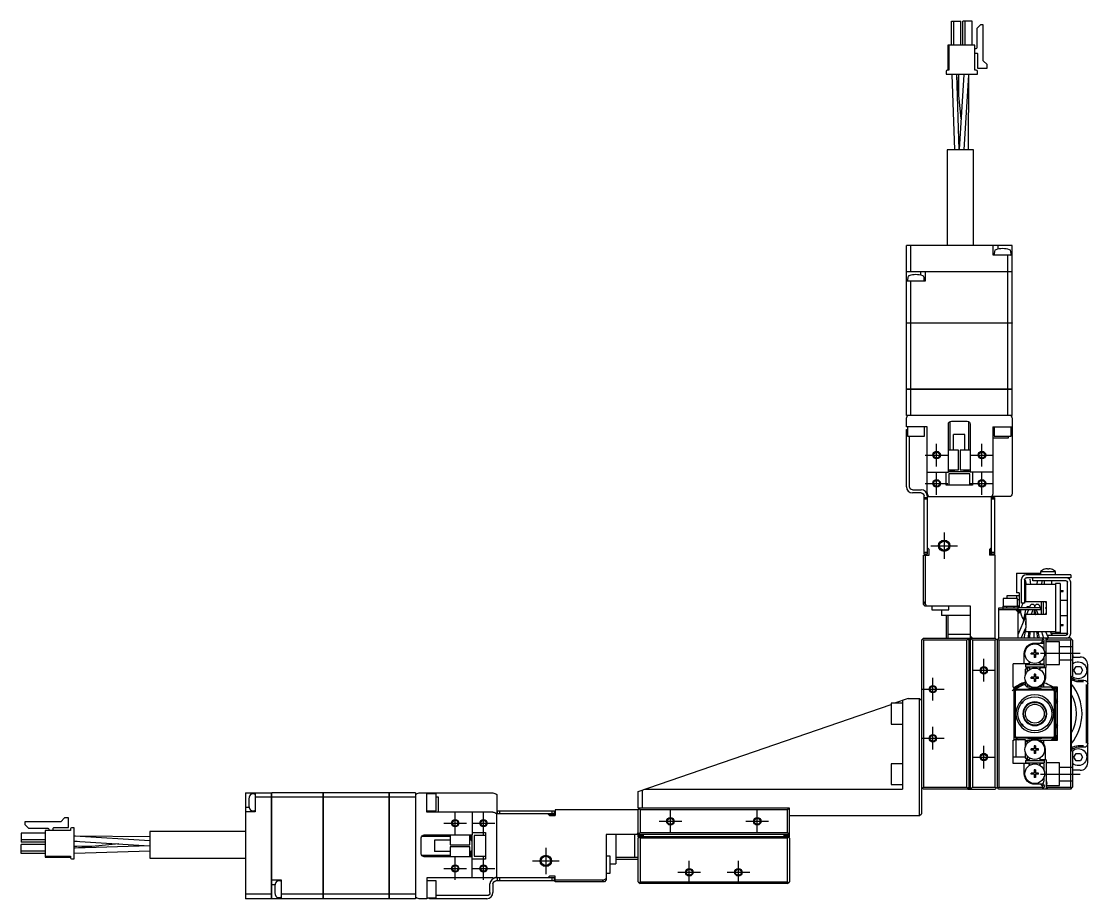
# Model space of a CAD drawing. Extents: x 0 to 1102, y -8 to 887.
# Drawn here: x 575.2 to 857.6, y 330.4 to 562.8 of the extents above; entities that cross this region are included whole.
import ezdxf

# ---------------------------------------------------------------- set-up
doc = ezdxf.new("R2010")
doc.units = 0
doc.header["$LTSCALE"] = 0.5
doc.linetypes.add('CENTER', pattern=[50.8, 31.75, -6.35, 6.35, -6.35])
doc.linetypes.add('DASHED', pattern=[19.05, 12.7, -6.35])
for name, color, linetype in [('MSM_CENTER', 1, 'CENTER'), ('MSM_CONTINUOUS', 7, 'CONTINUOUS'), ('MSM_DASHED', 4, 'DASHED'), ('MSM_NARROW', 5, 'CONTINUOUS')]:
    doc.layers.add(name, color=color, linetype=linetype)

msp = doc.modelspace()

# ---------------------------------------------------------------- linework, layer by layer
at = {"layer": 'MSM_CENTER'}
for p, q in [((817.57, 444.9), (817.57, 450.9)), ((829.57, 444.9), (829.57, 450.9)), ((814.57, 447.9), (820.57, 447.9)), ((826.57, 447.9), (832.57, 447.9)), ((817.57, 437.4), (817.57, 443.4)), ((829.57, 437.4), (829.57, 443.4)), ((814.57, 440.4), (820.57, 440.4)), ((826.57, 440.4), (832.57, 440.4)), ((819.57, 427.4), (819.57, 420.4)), ((816.07, 423.9), (823.07, 423.9)), ((845.07, 395.4), (855.57, 395.4)), ((830.07, 387.9), (830.07, 393.9)), ((827.07, 390.9), (833.07, 390.9)), ((816.57, 382.9), (816.57, 388.9)), ((813.57, 385.9), (819.57, 385.9)), ((816.57, 369.9), (816.57, 375.9)), ((813.57, 372.9), (819.57, 372.9)), ((830.07, 364.9), (830.07, 370.9)), ((827.07, 367.9), (833.07, 367.9)), ((845.07, 363.4), (855.57, 363.4)), ((690.07, 347.4), (690.07, 353.4)), ((697.57, 347.4), (697.57, 353.4)), ((747.07, 347.9), (747.07, 353.9)), ((770.07, 347.9), (770.07, 353.9)), ((687.07, 350.4), (693.07, 350.4)), ((694.57, 350.4), (700.57, 350.4)), ((744.07, 350.9), (750.07, 350.9)), ((767.07, 350.9), (773.07, 350.9)), ((714.07, 343.9), (714.07, 336.9)), ((690.07, 335.4), (690.07, 341.4)), ((697.57, 335.4), (697.57, 341.4)), ((710.57, 340.4), (717.57, 340.4)), ((752.07, 334.4), (752.07, 340.4)), ((765.07, 334.4), (765.07, 340.4)), ((687.07, 338.4), (693.07, 338.4)), ((694.57, 338.4), (700.57, 338.4)), ((749.07, 337.4), (755.07, 337.4)), ((762.07, 337.4), (768.07, 337.4))]:
    msp.add_line(p, q, dxfattribs=at)
at = {"layer": 'MSM_CONTINUOUS'}
for p, q in [((821.54, 556.45), (821.54, 562.8)), ((821.54, 562.8), (823.94, 562.8)), ((822.14, 556.45), (822.14, 562.8)), ((823.94, 556.45), (823.94, 562.8)), ((824.54, 556.45), (824.54, 562.8)), ((826.94, 562.8), (824.54, 562.8)), ((825.14, 556.45), (825.14, 562.8)), ((826.94, 556.45), (826.94, 562.8)), ((829.23, 561.91), (828.23, 560.91)), ((828.23, 560.91), (828.23, 555.78)), ((829.93, 561.91), (829.23, 561.91)), ((829.93, 552.37), (829.93, 561.91)), ((827.67, 556.45), (820.56, 556.45)), ((820.56, 556.45), (820.56, 549.82)), ((820.81, 556.45), (820.81, 549.82)), ((827.67, 549.82), (827.67, 556.45)), ((827.95, 555.5), (827.67, 555.5)), ((827.67, 554.35), (828.27, 554.35)), ((828.42, 554.2), (828.42, 550.35)), ((830.95, 551.35), (829.93, 552.37)), ((830.95, 550.35), (830.95, 551.35)), ((820.1, 549.52), (820.1, 548.8)), ((820.1, 548.8), (828.38, 548.8)), ((820.81, 549.82), (820.4, 549.82)), ((821.62, 548.8), (821.63, 548.69)), ((821.63, 548.69), (822.27, 528.8)), ((822.93, 548.73), (822.92, 548.8)), ((822.95, 548.52), (822.93, 548.8)), ((823.57, 528.8), (822.93, 548.73)), ((824.08, 536.95), (822.95, 548.52)), ((823.43, 548.13), (823.42, 548.8)), ((823.46, 543.28), (823.43, 548.13)), ((824.81, 548.68), (823.57, 528.82)), ((824.81, 548.8), (824.77, 548.02)), ((824.82, 548.8), (824.81, 548.68)), ((824.87, 528.8), (826.11, 548.6)), ((825.97, 528.8), (826.12, 548.47)), ((826.11, 548.6), (826.12, 548.8)), ((826.12, 548.47), (826.12, 548.8)), ((828.08, 549.82), (827.67, 549.82)), ((828.38, 548.8), (828.38, 549.52)), ((828.42, 550.35), (830.95, 550.35)), ((827.34, 528.8), (820.34, 528.8)), ((820.34, 528.8), (820.34, 503.4)), ((827.34, 503.4), (827.34, 528.8)), ((809.57, 496.51), (809.57, 503.4)), ((837.57, 503.4), (809.57, 503.4)), ((810.73, 496.51), (810.73, 503.4)), ((832.57, 500.9), (832.57, 503.4)), ((833.82, 503.4), (833.82, 502.46)), ((837.57, 496.51), (837.57, 503.4)), ((837.57, 500.9), (832.57, 500.9)), ((832.91, 501.88), (832.84, 501.11)), ((836.42, 496.51), (836.42, 500.9)), ((837.3, 501.11), (837.23, 501.88)), ((809.57, 496.51), (837.57, 496.51)), ((809.57, 482.9), (809.57, 496.5)), ((809.57, 496.5), (837.57, 496.5)), ((809.58, 496.5), (809.58, 496.51)), ((809.91, 494.99), (809.84, 494.22)), ((810.74, 496.5), (810.74, 496.51)), ((813.32, 496.5), (813.32, 495.57)), ((814.3, 494.22), (814.23, 494.99)), ((814.57, 496.5), (814.57, 494)), ((836.41, 496.5), (836.41, 496.51)), ((836.42, 482.9), (836.42, 496.5)), ((837.56, 496.5), (837.56, 496.51)), ((837.57, 482.9), (837.57, 496.5)), ((814.57, 494), (809.57, 494)), ((810.73, 482.9), (810.73, 494)), ((809.57, 482.9), (837.57, 482.9)), ((809.57, 465.4), (809.57, 482.89)), ((837.57, 482.89), (809.57, 482.89)), ((809.58, 482.9), (809.58, 482.89)), ((810.73, 465.4), (810.73, 482.89)), ((810.74, 482.9), (810.74, 482.89)), ((836.41, 482.9), (836.41, 482.89)), ((836.42, 465.4), (836.42, 482.89)), ((837.56, 482.9), (837.56, 482.89)), ((837.57, 465.4), (837.57, 482.89)), ((809.57, 465.4), (837.57, 465.4)), ((809.57, 458.4), (809.57, 465.39)), ((837.57, 465.39), (809.57, 465.39)), ((809.58, 465.4), (809.58, 465.39)), ((810.73, 458.4), (810.73, 465.39)), ((810.74, 465.4), (810.74, 465.39)), ((836.41, 465.4), (836.41, 465.39)), ((836.42, 458.4), (836.42, 465.39)), ((837.56, 465.4), (837.56, 465.39)), ((837.57, 458.4), (837.57, 465.39)), ((837.57, 458.4), (809.57, 458.4)), ((809.57, 455.4), (809.57, 457.4)), ((815.07, 455.4), (809.57, 455.4)), ((809.57, 439.5), (809.57, 454.7)), ((809.57, 454.7), (809.82, 454.7)), ((809.82, 455.4), (809.82, 452.9)), ((814.32, 452.9), (814.32, 455.4)), ((815.07, 437.9), (815.07, 455.4)), ((820.67, 443.7), (820.67, 456.1)), ((821.07, 456.79), (821.07, 449.2)), ((821.47, 456.9), (825.67, 456.9)), ((826.07, 449.2), (826.07, 456.79)), ((826.47, 456.1), (826.47, 443.7)), ((832.47, 455.4), (832.47, 437.9)), ((832.47, 455.4), (837.57, 455.4)), ((832.82, 455.4), (832.82, 452.9)), ((837.32, 452.9), (837.32, 455.4)), ((837.57, 457.4), (837.57, 437.9)), ((809.82, 454.2), (809.57, 454.2)), ((809.82, 452.9), (814.32, 452.9)), ((810.37, 439.5), (810.37, 452.9)), ((825.07, 453.4), (822.07, 453.4)), ((822.07, 449.2), (822.07, 453.4)), ((825.07, 449.2), (825.07, 453.4)), ((836.52, 452.4), (832.47, 452.4)), ((832.82, 452.9), (837.32, 452.9)), ((836.52, 452.9), (836.52, 452.4)), ((823.32, 449.2), (820.67, 449.2)), ((823.32, 444), (823.32, 449.2)), ((823.82, 449.2), (823.82, 444)), ((826.47, 449.2), (823.82, 449.2)), ((815.07, 443.4), (820.7, 443.4)), ((820.07, 439.9), (820.07, 443.4)), ((820.67, 444), (823.32, 444)), ((826.45, 443.5), (820.7, 443.5)), ((820.7, 443.4), (820.7, 443.49)), ((820.73, 443.4), (820.7, 443.49)), ((821.07, 444), (821.07, 443.7)), ((821.07, 443.7), (822.07, 443.7)), ((821.07, 443.7), (821.27, 443.5)), ((822.07, 443.7), (822.07, 444)), ((822.44, 443.5), (822.07, 443.7)), ((823.82, 444), (826.47, 444)), ((825.07, 443.7), (824.71, 443.5)), ((825.07, 443.7), (825.07, 444)), ((825.07, 443.7), (826.07, 443.7)), ((825.87, 443.5), (826.07, 443.7)), ((826.07, 443.7), (826.07, 444)), ((826.44, 443.49), (826.42, 443.42)), ((826.44, 443.4), (826.44, 443.49)), ((832.47, 443.4), (826.44, 443.4)), ((827.07, 443.4), (827.07, 439.9)), ((826.32, 442.9), (820.82, 442.9)), ((820.82, 442.9), (820.82, 439.9)), ((826.32, 439.9), (826.32, 442.9)), ((811.17, 438.7), (813.47, 438.7)), ((813.47, 437.9), (811.17, 437.9)), ((827.07, 439.9), (820.07, 439.9)), ((814.27, 421.7), (814.27, 437.1)), ((814.27, 436.7), (815.07, 436.7)), ((815.07, 436.2), (814.27, 436.2)), ((815.07, 437.1), (815.07, 421.7)), ((815.07, 436.9), (832.07, 436.9)), ((832.07, 421.7), (832.07, 436.9)), ((832.07, 436.7), (832.87, 436.7)), ((832.87, 436.2), (832.07, 436.2)), ((837.19, 436.9), (832.09, 436.9)), ((832.87, 436.7), (832.87, 421.7)), ((814.07, 408.4), (814.07, 421.4)), ((814.07, 421.4), (815.57, 421.4)), ((814.27, 422.2), (815.07, 422.2)), ((815.07, 421.7), (814.27, 421.7)), ((814.57, 421.4), (814.57, 408.51)), ((815.07, 423.4), (815.57, 422.9)), ((815.57, 421.4), (815.57, 422.9)), ((831.57, 422.9), (832.07, 423.4)), ((831.57, 422.9), (831.57, 421.4)), ((833.07, 421.4), (831.57, 421.4)), ((831.82, 421.4), (831.82, 423.15)), ((832.07, 422.2), (832.87, 422.2)), ((832.87, 421.7), (832.07, 421.7)), ((833.07, 399.4), (833.07, 421.4)), ((838.76, 416.65), (838.76, 411.45)), ((838.76, 416.65), (845.07, 416.65)), ((853.07, 416.2), (841.27, 416.2)), ((853.07, 415.4), (841.37, 415.4)), ((843.07, 414.6), (843.07, 415.4)), ((845.07, 417.1), (849.07, 417.1)), ((845.07, 417.1), (845.07, 416.2)), ((846.18, 417.67), (846.18, 417.68)), ((846.89, 417.67), (846.89, 417.79)), ((847.25, 417.67), (846.89, 417.67)), ((847.25, 417.79), (847.25, 417.67)), ((847.96, 417.68), (847.96, 417.67)), ((849.07, 416.2), (849.07, 417.1)), ((853.07, 416.2), (853.07, 415.4)), ((840.07, 408.7), (840.07, 415)), ((840.87, 414.9), (840.87, 408.7)), ((841.03, 414.84), (841.24, 413.65)), ((841.07, 413.65), (841.07, 409.15)), ((849.07, 413.65), (841.07, 413.65)), ((842.56, 413.65), (842.31, 415.06)), ((851.87, 414.6), (843.07, 414.6)), ((844.18, 414.6), (844.1, 413.65)), ((845.4, 413.65), (845.49, 414.6)), ((846.07, 414.6), (846.07, 413.7)), ((846.07, 413.7), (848.07, 413.7)), ((846.07, 413.7), (846.12, 413.65)), ((848.02, 413.65), (848.07, 413.7)), ((848.07, 413.7), (848.07, 414.6)), ((849.07, 413.9), (849.07, 400.9)), ((850.27, 413.9), (849.07, 413.9)), ((850.27, 413.9), (850.27, 400.9)), ((852.27, 400.6), (852.27, 414.2)), ((853.07, 400.6), (853.07, 414.2)), ((838.97, 409.9), (835.17, 409.9)), ((835.17, 409.9), (835.17, 407.9)), ((836.19, 410.65), (836.19, 409.9)), ((839.22, 410.65), (836.19, 410.65)), ((838.72, 410.65), (838.72, 409.9)), ((839.47, 411.45), (838.76, 411.45)), ((838.97, 407.9), (838.97, 409.9)), ((839.47, 409.55), (838.97, 409.55)), ((839.47, 411.45), (839.47, 407.4)), ((841.02, 412.23), (841.07, 410.56)), ((850.27, 412.03), (851.07, 412.03)), ((850.27, 411.78), (851.07, 411.78)), ((851.07, 411.78), (851.07, 412.03)), ((814.07, 409.01), (814.57, 408.51)), ((814.57, 407.9), (814.07, 408.4)), ((814.57, 408.51), (814.88, 407.9)), ((826.57, 407.9), (814.57, 407.9)), ((816.32, 407.9), (816.32, 406.9)), ((816.32, 406.9), (820.82, 406.9)), ((818.82, 406.9), (818.82, 405.4)), ((820.82, 406.9), (820.82, 407.9)), ((826.57, 359.4), (826.57, 407.9)), ((834.07, 407.4), (835.07, 407.4)), ((834.07, 399.4), (834.07, 407.4)), ((845.07, 406.9), (834.07, 406.9)), ((835.07, 407.9), (839.07, 407.9)), ((835.07, 407.9), (835.07, 406.9)), ((835.07, 407.4), (839.07, 407.4)), ((836.07, 407.9), (836.07, 407.4)), ((838.07, 407.4), (838.07, 407.9)), ((838.57, 406.9), (839.07, 406.4)), ((839.47, 407.9), (839.07, 407.9)), ((839.07, 407.9), (839.07, 399.4)), ((845.07, 407.4), (839.07, 407.4)), ((839.22, 406.79), (839.07, 406.79)), ((839.47, 406.9), (839.47, 405.99)), ((840.87, 408.7), (840.07, 408.7)), ((841.14, 406.9), (840.39, 403.42)), ((841.07, 409.15), (846.57, 409.15)), ((841.87, 406.9), (841.33, 405.65)), ((842.37, 408.09), (842.08, 407.4)), ((842.64, 405.65), (843.17, 406.9)), ((843.38, 407.4), (843.47, 407.62)), ((843.67, 407.62), (843.76, 407.4)), ((843.97, 406.9), (844.5, 405.65)), ((845.37, 406.68), (844.77, 408.09)), ((845.07, 407.4), (845.07, 406.9)), ((845.37, 405.65), (845.37, 409.15)), ((845.87, 405.65), (845.87, 409.15)), ((846.57, 409.15), (846.57, 405.65)), ((852.27, 409.4), (850.27, 409.4)), ((826.57, 405.4), (818.82, 405.4)), ((820.07, 405.4), (820.07, 399.4)), ((820.57, 405.4), (820.57, 399.4)), ((839.47, 405.99), (839.07, 405.99)), ((841.07, 405.03), (839.07, 400.32)), ((841.07, 405.65), (841.07, 404.65)), ((846.57, 405.65), (841.07, 405.65)), ((841.07, 404.65), (841.17, 404.65)), ((841.17, 403.85), (841.07, 403.85)), ((841.07, 403.85), (841.07, 402.95)), ((841.17, 404.65), (841.17, 402.15)), ((843.5, 405.65), (843.52, 406.54)), ((843.65, 406.37), (843.88, 405.65)), ((850.27, 405.4), (852.27, 405.4)), ((839.98, 399.4), (841.07, 401.96)), ((840.74, 399.4), (841.12, 401.15)), ((841.17, 403.48), (841.07, 403.48)), ((841.17, 403.33), (841.07, 403.33)), ((841.17, 402.95), (841.07, 402.95)), ((841.07, 402.15), (841.07, 401.15)), ((841.07, 402.15), (841.17, 402.15)), ((841.07, 401.15), (849.07, 401.15)), ((841.88, 399.4), (842.03, 401.15)), ((842.21, 401.15), (842.17, 399.4)), ((843.37, 399.4), (843.41, 401.15)), ((844.37, 399.4), (844.12, 401.15)), ((844.4, 401.15), (844.73, 399.4)), ((845.32, 401.15), (845.88, 399.4)), ((846.42, 401.15), (847.07, 399.61)), ((848.07, 400.32), (847.72, 401.15)), ((850.27, 403.03), (851.07, 403.03)), ((850.27, 402.78), (851.07, 402.78)), ((851.07, 402.78), (851.07, 403.03)), ((814.07, 399.4), (813.57, 398.9)), ((813.57, 398.9), (813.57, 352.9)), ((813.82, 399.15), (814.07, 398.9)), ((814.07, 399.4), (825.57, 399.4)), ((814.07, 398.9), (814.07, 359.9)), ((825.57, 398.9), (814.07, 398.9)), ((826.57, 400.4), (820.57, 400.4)), ((826.07, 398.9), (825.57, 399.4)), ((825.57, 398.9), (825.82, 399.15)), ((825.57, 359.9), (825.57, 398.9)), ((825.67, 399.3), (825.87, 399.3)), ((825.77, 399.3), (825.87, 399.4)), ((825.87, 399.4), (833.07, 399.4)), ((826.07, 398.9), (826.07, 359.9)), ((826.17, 398.3), (826.17, 399)), ((826.37, 399.4), (826.37, 398)), ((827.07, 399.4), (826.57, 399.9)), ((826.57, 399.4), (827.07, 398.9)), ((827.07, 398.9), (827.07, 359.9)), ((833.07, 398.9), (827.07, 398.9)), ((833.57, 398.9), (833.07, 399.4)), ((833.07, 398.9), (833.32, 399.15)), ((833.07, 359.9), (833.07, 398.9)), ((833.57, 398.9), (833.82, 399.15)), ((833.57, 398.9), (833.57, 359.9)), ((834.07, 399.4), (833.82, 399.15)), ((833.82, 399.15), (834.07, 398.9)), ((853.07, 399.4), (834.07, 399.4)), ((834.07, 398.9), (834.07, 359.9)), ((845.57, 398.9), (834.07, 398.9)), ((839.27, 400.8), (839.07, 400.8)), ((842.2, 400.8), (842, 400.8)), ((844.46, 400.8), (844.17, 400.8)), ((845.57, 398.6), (845.07, 398.1)), ((845.82, 399.15), (845.57, 399.4)), ((845.57, 398.9), (845.82, 399.15)), ((845.57, 398.6), (845.57, 398.9)), ((845.92, 398.1), (845.57, 398.6)), ((845.82, 399.15), (846.07, 398.9)), ((846.07, 396.02), (846.07, 398.9)), ((846.57, 391.6), (846.57, 399.4)), ((847.07, 399.4), (846.57, 398.9)), ((853.07, 398.9), (846.57, 398.9)), ((847.07, 399.4), (847.07, 400.2)), ((847.07, 400.2), (851.87, 400.2)), ((848.07, 400.7), (852.07, 400.7)), ((848.07, 400.7), (848.07, 400.2)), ((850.27, 400.9), (849.07, 400.9)), ((852.07, 400.26), (852.07, 400.7)), ((853.32, 399.15), (853.07, 399.4)), ((853.07, 398.9), (853.32, 399.15)), ((853.07, 359.9), (853.07, 398.9)), ((853.32, 399.15), (853.57, 398.9)), ((853.57, 398.9), (853.57, 389.4)), ((826.07, 398), (826.37, 398)), ((843.37, 395.45), (842.57, 395.45)), ((842.57, 395.16), (842.57, 395.45)), ((843.1, 395.45), (843.1, 395.16)), ((843.72, 396.3), (843.43, 396.3)), ((843.43, 396.3), (843.43, 395.51)), ((843.72, 395.77), (843.43, 395.77)), ((843.57, 398.1), (846.07, 398.1)), ((843.72, 396.3), (843.72, 395.51)), ((844.57, 395.45), (843.78, 395.45)), ((844.04, 395.45), (844.04, 395.16)), ((844.57, 395.16), (844.57, 395.45)), ((842.02, 392.6), (837.87, 392.6)), ((837.87, 386.4), (837.87, 392.6)), ((840.77, 392.6), (840.77, 395.3)), ((842.02, 392.6), (842.17, 392.86)), ((843.37, 395.16), (842.57, 395.16)), ((843.43, 395.1), (843.43, 394.3)), ((843.43, 394.83), (843.72, 394.83)), ((843.72, 394.3), (843.43, 394.3)), ((843.72, 395.1), (843.72, 394.3)), ((844.57, 395.16), (843.78, 395.16)), ((844.97, 392.86), (845.12, 392.6)), ((845.12, 392.6), (846.07, 392.6)), ((846.07, 392.6), (846.07, 394.59)), ((853.57, 395.1), (853.69, 394.4)), ((853.57, 394.4), (855.57, 394.4)), ((841.07, 392.4), (846.07, 392.4)), ((841.07, 392.4), (841.07, 391.8)), ((841.07, 391.8), (846.07, 391.8)), ((841.07, 391.1), (841.57, 391.6)), ((841.07, 389.62), (841.07, 391.1)), ((841.57, 391.6), (841.57, 390.56)), ((841.57, 391.6), (842.02, 391.6)), ((842.19, 391.31), (842.02, 391.6)), ((843.72, 389.9), (843.43, 389.9)), ((843.43, 389.9), (843.43, 389.11)), ((843.72, 389.9), (843.72, 389.11)), ((845.12, 391.6), (844.99, 391.38)), ((845.12, 391.6), (846.57, 391.6)), ((846.07, 392.4), (846.07, 391.8)), ((846.37, 391.6), (846.37, 388.9)), ((853.92, 390.9), (854.49, 391.9)), ((854.49, 389.9), (853.92, 390.9)), ((854.49, 391.9), (855.65, 391.9)), ((855.65, 389.9), (854.49, 389.9)), ((855.65, 391.9), (856.23, 390.9)), ((856.23, 390.9), (855.65, 389.9)), ((857.57, 366.4), (857.57, 392.4)), ((841.07, 386.9), (841.07, 388.19)), ((841.57, 386.4), (841.07, 386.9)), ((841.57, 387.24), (841.57, 386.4)), ((843.37, 389.05), (842.57, 389.05)), ((842.57, 388.76), (842.57, 389.05)), ((843.37, 388.76), (842.57, 388.76)), ((843.1, 389.05), (843.1, 388.76)), ((843.72, 389.37), (843.43, 389.37)), ((843.43, 388.7), (843.43, 387.9)), ((843.43, 388.43), (843.72, 388.43)), ((843.72, 387.9), (843.43, 387.9)), ((843.72, 388.7), (843.72, 387.9)), ((844.57, 389.05), (843.78, 389.05)), ((844.57, 388.76), (843.78, 388.76)), ((844.04, 389.05), (844.04, 388.76)), ((844.57, 388.76), (844.57, 389.05)), ((845.87, 387.3), (845.87, 386.4)), ((853.57, 389.4), (853.22, 389.05)), ((853.22, 389.05), (853.22, 369.75)), ((855.07, 388.3), (856.57, 388.3)), ((855.07, 387.92), (856.44, 387.92)), ((857.19, 387.17), (857.19, 371.63)), ((837.87, 386.4), (838.07, 386.4)), ((838.07, 372.4), (838.07, 386.4)), ((838.07, 385.1), (838.87, 385.9)), ((838.37, 385.4), (838.37, 373.4)), ((848.57, 385.6), (838.57, 385.6)), ((838.87, 385.9), (848.27, 385.9)), ((842.86, 386.4), (841.57, 386.4)), ((849.57, 386.4), (844.29, 386.4)), ((845.37, 386.4), (845.37, 386.76)), ((848.27, 385.9), (848.57, 385.6)), ((848.77, 385.4), (848.57, 385.6)), ((848.77, 373.4), (848.77, 385.4)), ((848.77, 385.4), (849.07, 385.1)), ((849.07, 385.1), (849.07, 373.7)), ((849.57, 372.4), (849.57, 386.4)), ((738.57, 358.78), (805.57, 381.85)), ((805.57, 382.15), (805.57, 376.65)), ((808.57, 382.15), (805.57, 382.15)), ((810.07, 383.4), (806.44, 382.15)), ((808.57, 382.89), (808.57, 359.4)), ((810.07, 383.4), (813.07, 383.4)), ((813.07, 352.4), (813.07, 383.4)), ((813.07, 383.4), (813.57, 382.9)), ((840.01, 382.15), (840.15, 382.15)), ((840.15, 382.15), (840.37, 382.38)), ((840.15, 382.15), (840.15, 382.32)), ((840.37, 382.57), (840.37, 382.38)), ((842.2, 382.2), (842.13, 382.2)), ((842.2, 382.2), (842.26, 382.27)), ((844.88, 382.27), (844.95, 382.2)), ((845.01, 382.2), (844.95, 382.2)), ((840.61, 380.47), (840.61, 380.46)), ((805.57, 376.65), (808.57, 376.65)), ((840.15, 376.65), (840.01, 376.65)), ((840.15, 376.48), (840.15, 376.65)), ((840.37, 376.43), (840.15, 376.65)), ((840.37, 376.43), (840.37, 376.24)), ((838.87, 372.9), (838.07, 373.7)), ((838.57, 373.2), (848.57, 373.2)), ((848.27, 372.9), (838.87, 372.9)), ((848.57, 373.2), (848.27, 372.9)), ((848.57, 373.2), (848.77, 373.4)), ((849.07, 373.7), (848.77, 373.4)), ((837.87, 372.4), (838.07, 372.4)), ((837.87, 366.2), (837.87, 372.4)), ((841.07, 372.45), (838.07, 372.45)), ((838.57, 372.45), (838.57, 367.95)), ((841.07, 370.62), (841.07, 372.45)), ((841.07, 371.9), (841.57, 372.4)), ((841.57, 372.4), (841.57, 371.56)), ((841.57, 372.4), (842.86, 372.4)), ((843.37, 370.05), (842.57, 370.05)), ((842.57, 369.76), (842.57, 370.05)), ((843.1, 370.05), (843.1, 369.76)), ((843.72, 370.9), (843.43, 370.9)), ((843.43, 370.9), (843.43, 370.11)), ((843.72, 370.37), (843.43, 370.37)), ((843.72, 370.9), (843.72, 370.11)), ((844.57, 370.05), (843.78, 370.05)), ((844.04, 370.05), (844.04, 369.76)), ((844.29, 372.4), (849.57, 372.4)), ((844.57, 369.76), (844.57, 370.05)), ((845.37, 372.05), (845.37, 372.4)), ((845.87, 372.4), (845.87, 371.5)), ((856.44, 370.88), (855.07, 370.88)), ((856.57, 370.5), (855.07, 370.5)), ((837.87, 367.95), (841.07, 367.95)), ((841.07, 367.7), (841.07, 369.19)), ((841.57, 367.2), (841.07, 367.7)), ((841.57, 368.24), (841.57, 367.2)), ((842.02, 367.2), (841.57, 367.2)), ((842.19, 367.5), (842.02, 367.2)), ((843.37, 369.76), (842.57, 369.76)), ((843.43, 369.7), (843.43, 368.9)), ((843.43, 369.43), (843.72, 369.43)), ((843.72, 368.9), (843.43, 368.9)), ((843.72, 369.7), (843.72, 368.9)), ((844.57, 369.76), (843.78, 369.76)), ((845.12, 367.2), (844.99, 367.42)), ((846.57, 367.2), (845.12, 367.2)), ((846.37, 367.2), (846.37, 369.9)), ((846.57, 367.2), (846.57, 359.4)), ((853.22, 369.75), (853.57, 369.4)), ((853.57, 369.4), (853.57, 359.9)), ((853.92, 367.9), (854.49, 368.9)), ((854.49, 366.9), (853.92, 367.9)), ((854.49, 368.9), (855.65, 368.9)), ((855.65, 368.9), (856.23, 367.9)), ((856.23, 367.9), (855.65, 366.9)), ((805.57, 366.15), (805.57, 360.65)), ((808.57, 366.15), (805.57, 366.15)), ((842.02, 366.2), (837.87, 366.2)), ((840.77, 363.5), (840.77, 366.2)), ((841.07, 367), (846.07, 367)), ((841.07, 367), (841.07, 366.4)), ((841.07, 366.4), (846.07, 366.4)), ((842.17, 365.94), (842.02, 366.2)), ((843.72, 364.5), (843.43, 364.5)), ((843.43, 364.5), (843.43, 363.71)), ((843.72, 364.5), (843.72, 363.71)), ((845.12, 366.2), (844.97, 365.94)), ((846.07, 366.2), (845.12, 366.2)), ((846.07, 367), (846.07, 366.4)), ((846.07, 364.22), (846.07, 366.2)), ((855.57, 364.4), (853.57, 364.4)), ((855.65, 366.9), (854.49, 366.9)), ((843.37, 363.65), (842.57, 363.65)), ((842.57, 363.36), (842.57, 363.65)), ((843.37, 363.36), (842.57, 363.36)), ((843.1, 363.65), (843.1, 363.36)), ((843.72, 363.97), (843.43, 363.97)), ((843.43, 363.3), (843.43, 362.5)), ((843.43, 363.03), (843.72, 363.03)), ((843.72, 362.5), (843.43, 362.5)), ((843.72, 363.3), (843.72, 362.5)), ((844.57, 363.65), (843.78, 363.65)), ((844.57, 363.36), (843.78, 363.36)), ((844.04, 363.65), (844.04, 363.36)), ((844.57, 363.36), (844.57, 363.65)), ((846.07, 361.66), (846.07, 362.79)), ((738.57, 354.4), (738.57, 358.78)), ((739.57, 359.13), (739.57, 354.4)), ((740.37, 359.4), (808.57, 359.4)), ((805.57, 360.65), (808.57, 360.65)), ((813.57, 359.9), (814.07, 359.4)), ((814.07, 359.9), (813.82, 359.65)), ((814.07, 359.9), (825.57, 359.9)), ((825.57, 359.4), (814.07, 359.4)), ((825.57, 359.4), (826.07, 359.9)), ((825.82, 359.65), (825.57, 359.9)), ((825.87, 359.5), (825.67, 359.5)), ((825.87, 359.4), (825.77, 359.5)), ((825.87, 359.4), (833.07, 359.4)), ((826.07, 360.8), (826.37, 360.8)), ((826.17, 359.8), (826.17, 360.5)), ((826.37, 359.4), (826.37, 360.8)), ((827.07, 359.9), (826.57, 359.4)), ((827.07, 359.9), (833.07, 359.9)), ((833.32, 359.65), (833.07, 359.9)), ((833.07, 359.4), (833.57, 359.9)), ((834.07, 359.4), (833.57, 359.9)), ((834.07, 359.9), (833.82, 359.65)), ((834.07, 359.9), (845.57, 359.9)), ((853.07, 359.4), (834.07, 359.4)), ((845.87, 360.7), (843.57, 360.7)), ((845.07, 360.7), (845.57, 360.2)), ((845.57, 360.2), (845.89, 360.65)), ((845.57, 359.9), (845.57, 360.2)), ((845.82, 359.65), (845.57, 359.9)), ((845.57, 359.4), (846.07, 359.9)), ((846.07, 360.34), (846.07, 359.9)), ((846.57, 359.9), (853.07, 359.9)), ((846.57, 359.9), (847.07, 359.4)), ((853.32, 359.65), (853.07, 359.9)), ((853.07, 359.4), (853.57, 359.9)), ((634.57, 358.4), (634.57, 330.4)), ((634.57, 358.4), (641.46, 358.4)), ((636.86, 358.13), (636.1, 358.07)), ((637.07, 358.4), (637.07, 353.4)), ((641.46, 357.25), (637.07, 357.25)), ((641.46, 330.4), (641.46, 358.4)), ((641.47, 358.39), (641.46, 358.39)), ((641.47, 357.24), (641.46, 357.24)), ((655.07, 358.4), (641.47, 358.4)), ((641.47, 330.4), (641.47, 358.4)), ((655.07, 357.25), (641.47, 357.25)), ((655.07, 330.4), (655.07, 358.4)), ((655.07, 358.39), (655.08, 358.39)), ((655.07, 357.24), (655.08, 357.24)), ((655.08, 358.4), (655.08, 330.4)), ((672.57, 358.4), (655.08, 358.4)), ((672.57, 357.25), (655.08, 357.25)), ((672.57, 330.4), (672.57, 358.4)), ((672.57, 358.39), (672.58, 358.39)), ((672.57, 357.24), (672.58, 357.24)), ((679.57, 358.4), (672.58, 358.4)), ((672.58, 358.4), (672.58, 330.4)), ((679.57, 357.25), (672.58, 357.25)), ((679.57, 358.4), (679.57, 330.4)), ((680.57, 358.4), (700.07, 358.4)), ((682.57, 353.3), (682.57, 358.4)), ((685.07, 358.15), (682.57, 358.15)), ((685.07, 353.65), (685.07, 358.15)), ((685.07, 357.35), (685.57, 357.35)), ((685.57, 357.35), (685.57, 353.3)), ((701.07, 358.02), (701.07, 352.92)), ((634.57, 354.65), (635.51, 354.65)), ((637.07, 353.4), (634.57, 353.4)), ((636.1, 353.74), (636.86, 353.67)), ((682.57, 353.65), (685.07, 353.65)), ((700.07, 353.3), (682.57, 353.3)), ((694.57, 353.3), (694.57, 347.27)), ((701.27, 352.9), (701.27, 353.7)), ((701.27, 353.7), (716.27, 353.7)), ((701.77, 353.7), (701.77, 352.9)), ((715.77, 352.9), (715.77, 353.7)), ((716.27, 353.7), (716.27, 352.9)), ((716.57, 353.9), (716.57, 352.4)), ((738.57, 353.9), (716.57, 353.9)), ((739.07, 354.4), (738.57, 353.9)), ((778.57, 354.4), (738.57, 354.4)), ((738.57, 346.7), (738.57, 353.9)), ((739.07, 353.9), (738.82, 354.15)), ((739.07, 353.9), (739.07, 347.9)), ((778.07, 353.9), (739.07, 353.9)), ((778.57, 353.9), (778.07, 354.4)), ((778.32, 354.15), (778.07, 353.9)), ((778.07, 347.9), (778.07, 353.9)), ((778.57, 346.7), (778.57, 354.4)), ((576.06, 350.76), (576.06, 350.06)), ((585.6, 350.76), (576.06, 350.76)), ((586.62, 351.78), (585.6, 350.76)), ((587.62, 351.78), (586.62, 351.78)), ((587.62, 349.25), (587.62, 351.78)), ((701.07, 335.9), (701.07, 352.9)), ((716.27, 352.9), (701.07, 352.9)), ((715.07, 352.4), (714.57, 352.9)), ((716.57, 352.65), (714.82, 352.65)), ((715.07, 352.4), (716.57, 352.4)), ((778.57, 352.4), (813.07, 352.4)), ((813.07, 352.4), (813.57, 352.9)), ((575.17, 347.77), (575.17, 345.37)), ((581.52, 347.77), (575.17, 347.77)), ((576.06, 350.06), (577.06, 349.06)), ((577.06, 349.06), (582.19, 349.06)), ((588.15, 348.5), (581.52, 348.5)), ((581.52, 348.5), (581.52, 341.39)), ((582.47, 348.78), (582.47, 348.5)), ((583.62, 348.5), (583.62, 349.1)), ((583.77, 349.25), (587.62, 349.25)), ((588.15, 348.91), (588.15, 348.5)), ((589.17, 349.21), (588.45, 349.21)), ((589.17, 340.93), (589.17, 349.21)), ((609.17, 348.17), (609.17, 341.17)), ((634.57, 348.17), (609.17, 348.17)), ((694.57, 347.9), (698.07, 347.9)), ((698.07, 347.9), (698.07, 340.9)), ((778.57, 347.4), (730.07, 347.4)), ((730.07, 347.4), (730.07, 335.4)), ((732.57, 347.4), (732.57, 339.65)), ((737.57, 347.4), (737.57, 341.4)), ((738.57, 347.9), (738.07, 347.4)), ((738.57, 347.4), (739.07, 347.9)), ((739.07, 347.9), (778.07, 347.9)), ((778.07, 347.9), (778.57, 347.4)), ((581.52, 345.97), (575.17, 345.97)), ((581.52, 345.37), (575.17, 345.37)), ((581.52, 344.77), (575.17, 344.77)), ((575.17, 342.37), (575.17, 344.77)), ((589.5, 346.95), (589.17, 346.95)), ((589.38, 346.94), (589.17, 346.95)), ((589.17, 345.65), (589.29, 345.64)), ((589.17, 345.64), (589.95, 345.6)), ((589.29, 345.64), (609.15, 344.4)), ((609.17, 345.7), (589.38, 346.94)), ((601.02, 344.91), (589.45, 343.78)), ((609.17, 346.8), (589.5, 346.95)), ((681.07, 342.3), (681.07, 346.5)), ((688.77, 346.9), (681.18, 346.9)), ((681.87, 347.3), (694.27, 347.3)), ((684.57, 345.9), (684.57, 342.9)), ((688.77, 345.9), (684.57, 345.9)), ((688.77, 347.3), (688.77, 344.65)), ((688.77, 344.65), (693.97, 344.65)), ((693.97, 344.65), (693.97, 347.3)), ((694.27, 346.9), (693.97, 346.9)), ((694.27, 345.9), (693.97, 345.9)), ((694.27, 345.9), (694.27, 346.9)), ((694.47, 346.7), (694.27, 346.9)), ((694.27, 345.9), (694.47, 345.54)), ((694.47, 347.28), (694.47, 341.53)), ((694.48, 347.27), (694.56, 347.25)), ((694.57, 347.27), (694.48, 347.27)), ((695.07, 347.15), (695.07, 341.65)), ((698.07, 347.15), (695.07, 347.15)), ((738.57, 347.2), (739.97, 347.2)), ((739.07, 346.9), (738.57, 346.4)), ((738.67, 346.6), (738.57, 346.7)), ((738.57, 334.9), (738.57, 346.4)), ((738.67, 346.5), (738.67, 346.7)), ((739.07, 346.4), (738.82, 346.65)), ((739.67, 347), (738.97, 347)), ((739.07, 346.9), (778.07, 346.9)), ((739.07, 346.4), (739.07, 334.9)), ((778.07, 346.4), (739.07, 346.4)), ((739.97, 346.9), (739.97, 347.2)), ((778.57, 347.2), (777.17, 347.2)), ((777.17, 346.9), (777.17, 347.2)), ((778.17, 347), (777.47, 347)), ((778.57, 346.4), (778.07, 346.9)), ((778.32, 346.65), (778.07, 346.4)), ((778.07, 334.9), (778.07, 346.4)), ((778.47, 346.7), (778.47, 346.5)), ((778.57, 346.7), (778.47, 346.6)), ((778.57, 346.4), (778.57, 334.9)), ((581.52, 342.97), (575.17, 342.97)), ((581.52, 342.37), (575.17, 342.37)), ((589.84, 344.26), (589.17, 344.25)), ((589.45, 343.78), (589.17, 343.76)), ((589.25, 343.76), (589.17, 343.75)), ((589.17, 342.45), (589.29, 342.46)), ((609.17, 344.4), (589.25, 343.76)), ((589.29, 342.46), (609.17, 343.1)), ((594.69, 344.29), (589.84, 344.26)), ((681.18, 341.9), (688.77, 341.9)), ((688.77, 342.9), (684.57, 342.9)), ((688.77, 344.15), (688.77, 341.5)), ((693.97, 344.15), (688.77, 344.15)), ((693.97, 341.5), (693.97, 344.15)), ((694.27, 342.9), (693.97, 342.9)), ((693.97, 341.9), (694.27, 341.9)), ((694.47, 343.27), (694.27, 342.9)), ((694.27, 341.9), (694.27, 342.9)), ((694.27, 341.9), (694.47, 342.1)), ((581.52, 341.64), (588.15, 341.64)), ((581.52, 341.39), (588.15, 341.39)), ((588.15, 341.64), (588.15, 341.23)), ((588.45, 340.93), (589.17, 340.93)), ((609.17, 341.17), (634.57, 341.17)), ((694.27, 341.5), (681.87, 341.5)), ((694.56, 341.55), (694.48, 341.53)), ((694.57, 341.53), (694.48, 341.53)), ((694.57, 335.9), (694.57, 341.53)), ((698.07, 340.9), (694.57, 340.9)), ((695.07, 341.65), (698.07, 341.65)), ((731.07, 341.65), (730.07, 341.65)), ((731.07, 337.15), (731.07, 341.65)), ((731.07, 339.65), (732.57, 339.65)), ((732.57, 341.4), (738.57, 341.4)), ((732.57, 340.9), (738.57, 340.9)), ((714.57, 335.9), (715.07, 336.4)), ((716.57, 336.4), (715.07, 336.4)), ((716.57, 334.9), (716.57, 336.4)), ((730.07, 337.15), (731.07, 337.15)), ((641.47, 335.4), (643.97, 335.4)), ((641.47, 334.15), (642.4, 334.15)), ((643.75, 335.13), (642.99, 335.07)), ((643.97, 335.4), (643.97, 330.4)), ((682.57, 335.9), (682.57, 330.4)), ((700.07, 335.9), (682.57, 335.9)), ((685.07, 335.15), (682.57, 335.15)), ((685.07, 330.65), (685.07, 335.15)), ((699.27, 332), (699.27, 334.3)), ((700.07, 334.3), (700.07, 332)), ((716.27, 335.9), (700.87, 335.9)), ((716.27, 335.1), (700.87, 335.1)), ((701.27, 335.1), (701.27, 335.9)), ((701.77, 335.9), (701.77, 335.1)), ((715.77, 335.1), (715.77, 335.9)), ((716.27, 335.9), (716.27, 335.1)), ((716.57, 335.4), (729.46, 335.4)), ((729.57, 334.9), (716.57, 334.9)), ((728.96, 334.9), (729.46, 335.4)), ((729.46, 335.4), (730.07, 335.71)), ((730.07, 335.4), (729.57, 334.9)), ((738.57, 334.9), (739.07, 334.4)), ((738.82, 334.65), (739.07, 334.9)), ((739.07, 334.9), (778.07, 334.9)), ((778.07, 334.4), (739.07, 334.4)), ((778.07, 334.9), (778.32, 334.65)), ((778.07, 334.4), (778.57, 334.9)), ((641.46, 331.56), (634.57, 331.56)), ((641.47, 331.57), (641.46, 331.57)), ((641.47, 330.41), (641.46, 330.41)), ((642.99, 330.74), (643.75, 330.67)), ((655.07, 331.56), (643.97, 331.56)), ((655.07, 331.57), (655.08, 331.57)), ((655.07, 330.41), (655.08, 330.41)), ((672.57, 331.56), (655.08, 331.56)), ((672.57, 331.57), (672.58, 331.57)), ((672.57, 330.41), (672.58, 330.41)), ((679.57, 331.56), (672.58, 331.56)), ((682.57, 330.65), (685.07, 330.65)), ((683.27, 330.4), (683.27, 330.65)), ((683.77, 330.65), (683.77, 330.4)), ((698.47, 331.2), (685.07, 331.2)), ((641.46, 330.4), (634.57, 330.4)), ((655.07, 330.4), (641.47, 330.4)), ((672.57, 330.4), (655.08, 330.4)), ((679.57, 330.4), (672.58, 330.4)), ((682.57, 330.4), (680.57, 330.4)), ((698.47, 330.4), (683.27, 330.4))]:
    msp.add_line(p, q, dxfattribs=at)
for centre, radius in [((817.57, 447.9), 0.783), ((829.57, 447.9), 0.783), ((817.57, 440.4), 0.783), ((829.57, 440.4), 0.783), ((819.57, 423.9), 1.23), ((843.57, 395.3), 2.6), ((830.07, 390.9), 0.783), ((843.57, 388.9), 2.6), ((816.57, 385.9), 0.783), ((843.57, 379.4), 4.5), ((843.57, 379.4), 3), ((816.57, 372.9), 0.783), ((843.57, 369.9), 2.6), ((830.07, 367.9), 0.783), ((843.57, 363.5), 2.6), ((690.07, 350.4), 0.783), ((697.57, 350.4), 0.783), ((747.07, 350.9), 0.783), ((770.07, 350.9), 0.783), ((690.07, 338.4), 0.783), ((697.57, 338.4), 0.783), ((714.07, 340.4), 1.23), ((752.07, 337.4), 0.783), ((765.07, 337.4), 0.783)]:
    msp.add_circle(centre, radius, dxfattribs=at)
at = {"layer": 'MSM_CONTINUOUS', "extrusion": (0, 0, -1)}
for radius in [5, 3.15]:
    msp.add_circle((-843.57, 379.4), radius, dxfattribs=at)
for centre, radius, start, end in [((-827.95, 555.78), 0.28, 180, 270), ((-828.27, 554.2), 0.15, 90, 180), ((-811.07, 457.4), 1.5, 0, 41.8103), ((-836.07, 457.4), 1.5, 138.1897, 180), ((-821.47, 456.1), 0.8, 0, 90), ((-825.67, 456.1), 0.8, 90, 180), ((-821.47, 443.7), 0.8, 344.8734, 0), ((-825.67, 443.7), 0.8, 180, 195.1266), ((-811.17, 439.5), 0.8, 270, 0), ((-813.47, 437.1), 0.8, 90, 180), ((-830.97, 437.9), 1.5, 180, 221.8103), ((-836.07, 437.9), 1.5, 180, 221.8103), ((-841.37, 414.9), 0.5, 0, 90), ((-851.87, 414.2), 0.4, 90, 180), ((-839.22, 410.9), 0.25, 180, 270), ((-839.22, 406.54), 0.25, 90, 180), ((-841.82, 407.2), 0.6, 19.4714, 128.0277), ((-842.92, 407.85), 0.6, 23.0164, 203.0164), ((-842.92, 406.55), 0.6, 144.3144, 181.1935), ((-844.22, 407.85), 0.6, 336.9836, 156.9836), ((-844.22, 406.55), 0.6, 342.212, 35.6856), ((-844.22, 405.25), 0.6, 41.8103, 52.4513), ((-851.87, 400.6), 0.4, 180, 270), ((-843.57, 395.3), 2.8, 0, 90), ((-843.37, 395.51), 0.06, 180, 270), ((-843.78, 395.51), 0.06, 270, 0), ((-843.69, 391.99), 1.75, 30, 37.006), ((-843.37, 395.1), 0.06, 90, 180), ((-843.78, 395.1), 0.06, 0, 90), ((-843.46, 391.99), 1.75, 142.994, 150), ((-855.07, 390.9), 2.25, 48.1897, 315), ((-843.69, 392.22), 1.75, 322.994, 328.6217), ((-843.46, 392.22), 1.75, 208.6217, 217.006), ((-843.57, 379.4), 8.8, 51.3178, 73.4955), ((-843.37, 389.11), 0.06, 180, 270), ((-843.37, 388.7), 0.06, 90, 180), ((-843.78, 389.11), 0.06, 270, 0), ((-843.78, 388.7), 0.06, 0, 90), ((-843.57, 388.9), 2.8, 180, 214.7719), ((-856.57, 387.3), 1, 90, 180), ((-843.57, 379.4), 6.8, 72.9174, 107.0826), ((-843.57, 379.4), 8.8, 127.3018, 132.9859), ((-843.57, 379.4), 9, 128.9424, 131.8103), ((-843.57, 379.4), 6.8, 143.9811, 151.9275), ((-843.57, 379.4), 6.8, 208.0725, 216.0189), ((-843.57, 379.4), 6.8, 252.9174, 287.0826), ((-843.57, 379.4), 8.5, 225.0991, 235.4397), ((-843.57, 379.4), 8.8, 227.0141, 232.6982), ((-843.57, 379.4), 8.8, 307.8357, 308.6822), ((-843.37, 370.11), 0.06, 180, 270), ((-843.78, 370.11), 0.06, 270, 0), ((-843.57, 379.4), 9, 228.1897, 231.0576), ((-855.07, 367.9), 2.25, 45, 311.8103), ((-856.57, 371.5), 1, 180, 270), ((-843.37, 369.7), 0.06, 90, 180), ((-843.78, 369.7), 0.06, 0, 90), ((-843.69, 366.82), 1.75, 322.994, 330), ((-843.46, 366.82), 1.75, 210, 217.006), ((-843.57, 363.5), 2.8, 270, 0), ((-843.37, 363.71), 0.06, 180, 270), ((-843.37, 363.3), 0.06, 90, 180), ((-843.78, 363.71), 0.06, 270, 0), ((-843.78, 363.3), 0.06, 0, 90), ((-846.82, 361), 1, 342.5424, 41.4096), ((-680.57, 356.9), 1.5, 48.1897, 90), ((-700.07, 356.9), 1.5, 90, 131.8103), ((-700.07, 351.8), 1.5, 90, 131.8103), ((-582.19, 348.78), 0.28, 90, 180), ((-583.77, 349.1), 0.15, 0, 90), ((-681.87, 346.5), 0.8, 0, 90), ((-694.27, 346.5), 0.8, 90, 105.1266), ((-681.87, 342.3), 0.8, 270, 0), ((-694.27, 342.3), 0.8, 254.8734, 270), ((-700.87, 334.3), 0.8, 0, 90), ((-680.57, 331.9), 1.5, 270, 311.8103), ((-698.47, 332), 0.8, 180, 270)]:
    msp.add_arc(centre, radius, start, end, dxfattribs=at)
at = {"layer": 'MSM_CONTINUOUS'}
for centre, radius, start, end in [((820.4, 549.52), 0.3, 90, 180), ((828.08, 549.52), 0.3, 360, 90), ((833.04, 501.09), 0.2, 175, 251.8051), ((833.41, 501.83), 0.5, 107.6292, 175), ((835.07, 496.59), 6, 72.3708, 107.6292), ((836.74, 501.83), 0.5, 5, 72.3708), ((837.1, 501.09), 0.2, 288.1949, 5), ((810.04, 494.2), 0.2, 175, 270), ((810.41, 494.94), 0.5, 107.6292, 175), ((812.07, 489.7), 6, 72.3708, 107.6292), ((813.74, 494.94), 0.5, 5, 72.3708), ((814.1, 494.2), 0.2, 270, 5), ((811.17, 439.5), 1.6, 180, 270), ((813.47, 437.1), 1.6, 0, 90), ((816.57, 437.9), 1.5, 180, 221.8103), ((841.27, 415), 1.2, 90, 180), ((847.07, 414.6), 3.2, 106.1225, 128.6822), ((847.07, 414.6), 3.19, 93.2297, 106.1067), ((847.07, 414.6), 3.19, 73.8933, 86.7703), ((847.07, 414.6), 3.2, 51.3178, 73.8775), ((851.87, 414.2), 1.2, 0, 90), ((843.3, 406.55), 3.5, 174.2608, 219.1138), ((843.3, 406.55), 3.5, 142.1, 165.9447), ((843.3, 406.55), 3.5, 129.6364, 134.0317), ((846.67, 408.9), 0.25, 113.5782, 246.4218), ((846.67, 407.4), 0.25, 113.5782, 246.4218), ((846.67, 405.9), 0.25, 113.5782, 246.4218), ((825.87, 399), 0.3, 0, 90), ((825.87, 398.3), 0.3, 311.8103, 0), ((851.87, 400.6), 1.2, 270, 0), ((843.57, 392.1), 1.59, 143.8028, 169.1069), ((843.57, 392.1), 1.59, 10.8931, 36.1972), ((855.57, 392.4), 2, 0, 90), ((843.57, 392.1), 1.59, 190.8931, 216.1972), ((843.57, 392.1), 1.59, 323.8028, 349.1069), ((843.57, 379.4), 8.5, 107.1046, 134.9009), ((843.57, 379.4), 8.2, 107.7508, 132.1236), ((843.57, 388.9), 2.8, 310.0052, 325.2281), ((843.57, 379.4), 8.5, 45.0991, 72.8954), ((855.07, 390.9), 2.98, 231.6549, 270), ((843.57, 379.4), 12.5, 320.5338, 39.4662), ((855.07, 390.9), 2.6, 225, 270), ((843.57, 379.4), 8.2, 42.9703, 58.6119), ((843.57, 379.4), 11, 331.3151, 28.6849), ((843.57, 379.4), 6.5, 22.6199, 32.2042), ((843.57, 379.4), 6.5, 327.7958, 337.3801), ((843.57, 379.4), 8.2, 227.8764, 237.9474), ((843.57, 379.4), 8.2, 301.3881, 317.0297), ((843.57, 379.4), 8.5, 304.5603, 314.9009), ((843.57, 369.9), 2.8, 0, 49.9948), ((855.07, 367.9), 2.98, 90, 128.3451), ((855.07, 367.9), 2.6, 90, 135), ((843.57, 366.7), 1.59, 143.8028, 169.1069), ((843.69, 366.59), 1.75, 142.994, 148.6217), ((843.46, 366.59), 1.75, 28.6217, 37.006), ((843.57, 366.7), 1.59, 10.8931, 36.1972), ((843.57, 366.7), 1.59, 190.8931, 216.1972), ((843.57, 366.7), 1.59, 323.8028, 349.1069), ((855.57, 366.4), 2, 270, 0), ((845.82, 361), 1, 318.5904, 41.4096), ((825.87, 359.8), 0.3, 270, 0), ((825.87, 360.5), 0.3, 0, 48.1897), ((846.82, 361), 1, 197.4576, 221.4096), ((641.38, 355.9), 6, 162.3708, 197.6292), ((636.14, 357.57), 0.5, 95, 162.3708), ((636.88, 357.93), 0.2, 18.1949, 95), ((636.14, 354.24), 0.5, 197.6292, 265), ((636.88, 353.87), 0.2, 265, 341.8051), ((588.45, 348.91), 0.3, 90, 180), ((738.97, 346.7), 0.3, 90, 180), ((739.67, 346.7), 0.3, 41.8103, 90), ((777.47, 346.7), 0.3, 90, 138.1897), ((778.17, 346.7), 0.3, 360, 90), ((588.45, 341.23), 0.3, 180, 270), ((700.07, 337.4), 1.5, 270, 311.8103), ((648.27, 332.9), 6, 162.3708, 197.6292), ((643.03, 334.57), 0.5, 95, 162.3708), ((643.77, 334.93), 0.2, 0, 95), ((700.87, 334.3), 1.6, 90, 180), ((643.03, 331.24), 0.5, 197.6292, 265), ((643.77, 330.87), 0.2, 265, 360), ((698.47, 332), 1.6, 270, 0)]:
    msp.add_arc(centre, radius, start, end, dxfattribs=at)
at = {"layer": 'MSM_DASHED'}
for p, q in [((850.07, 398.4), (846.57, 398.4)), ((850.07, 392.4), (850.07, 398.4)), ((853.57, 397.15), (850.07, 397.15)), ((850.07, 393.65), (853.57, 393.65)), ((846.57, 392.4), (850.07, 392.4)), ((850.07, 366.4), (846.57, 366.4)), ((850.07, 360.4), (850.07, 366.4)), ((853.57, 365.15), (850.07, 365.15)), ((850.07, 361.65), (853.57, 361.65)), ((846.62, 360.4), (850.07, 360.4))]:
    msp.add_line(p, q, dxfattribs=at)
at = {"layer": 'MSM_NARROW'}
for centre, radius in [((817.57, 447.9), 1), ((829.57, 447.9), 1), ((817.57, 440.4), 1), ((829.57, 440.4), 1), ((819.57, 423.9), 1.5), ((830.07, 390.9), 1), ((816.57, 385.9), 1), ((843.57, 379.4), 2.5), ((816.57, 372.9), 1), ((830.07, 367.9), 1), ((690.07, 350.4), 1), ((697.57, 350.4), 1), ((747.07, 350.9), 1), ((770.07, 350.9), 1), ((714.07, 340.4), 1.5), ((690.07, 338.4), 1), ((697.57, 338.4), 1), ((752.07, 337.4), 1), ((765.07, 337.4), 1)]:
    msp.add_circle(centre, radius, dxfattribs=at)

doc.saveas('drawing.dxf')
